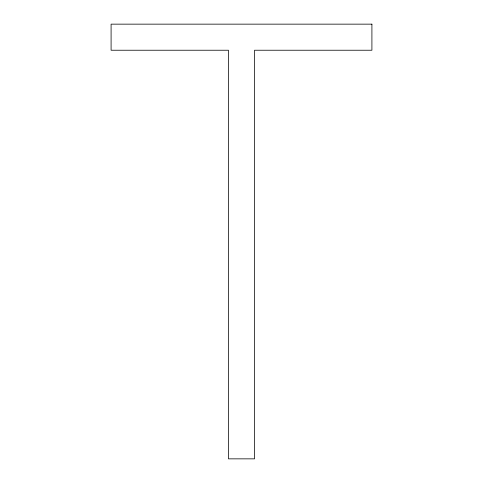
<?xml version="1.0" encoding="UTF-8"?>
<svg xmlns="http://www.w3.org/2000/svg" width="483" height="483" viewBox="0 0 483 483"><rect width="100%" height="100%" fill="white"/><g stroke="black" fill="none" stroke-linecap="round" stroke-linejoin="round"><path stroke-width="0.72" d="M371.91 24.15L111.09 24.15L111.09 50.232L228.459 50.232L228.459 458.85L254.541 458.85L254.541 50.232L371.91 50.232L371.91 24.15"/></g></svg>
